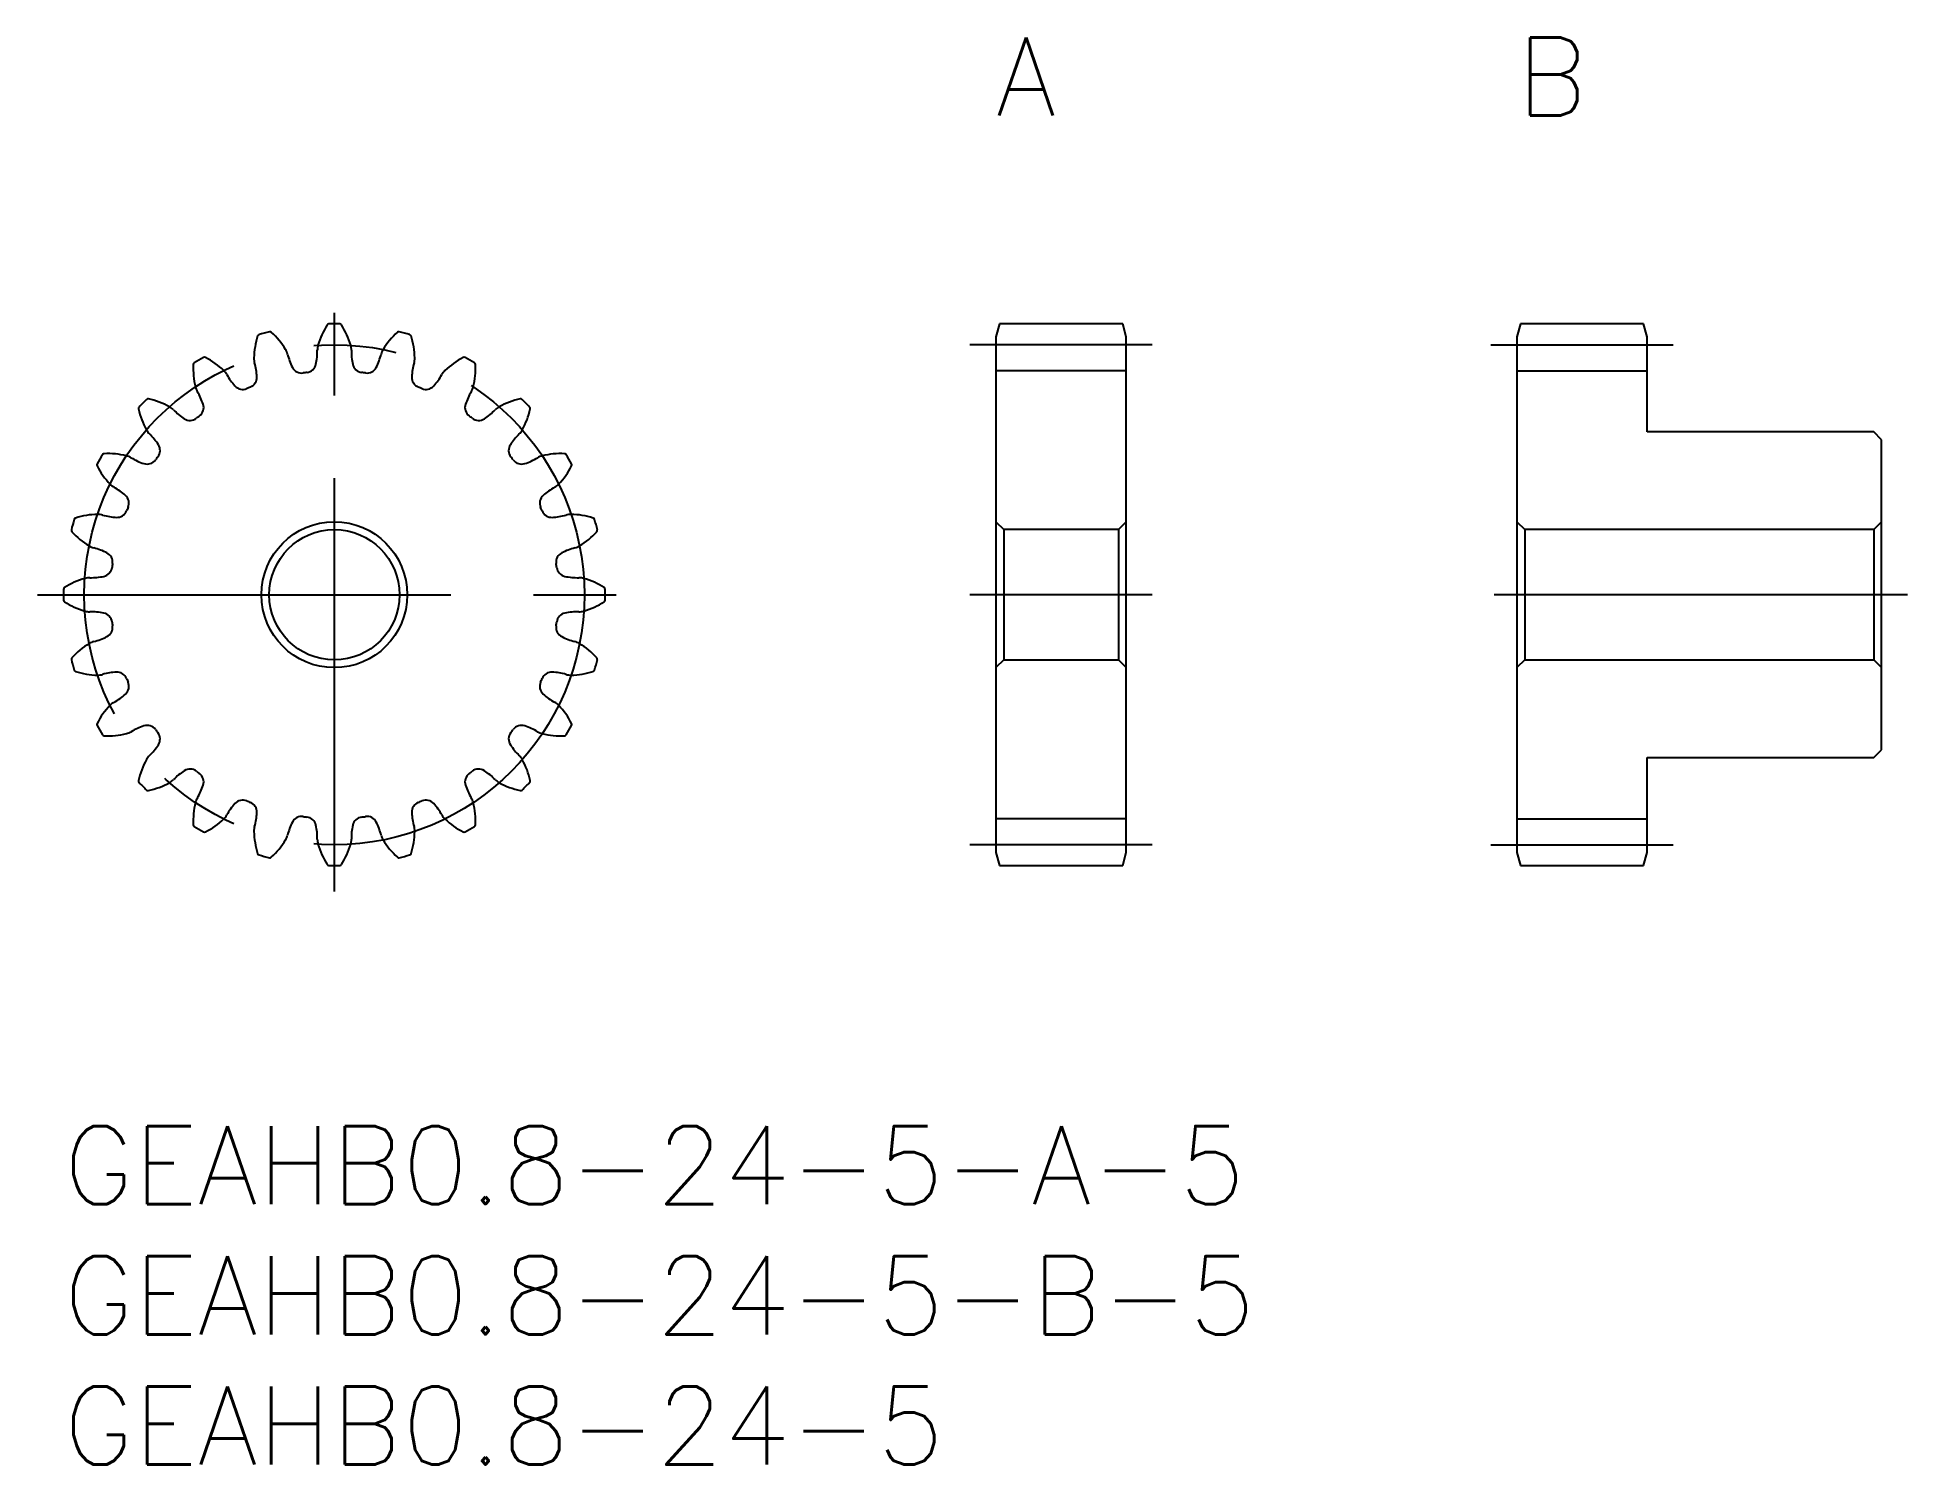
# Model space of a CAD drawing. Extents: x -1 to 70.8, y -13 to 41.8.
import ezdxf

# ---------------------------------------------------------------- set-up
doc = ezdxf.new("R2010")
doc.units = 0
doc.header["$LTSCALE"] = 0.5
doc.linetypes.add('CENTER', pattern=[50.8, 31.75, -6.35, 6.35, -6.35])
for name, color, linetype in [('MSM_CENTER', 1, 'CENTER'), ('MSM_CONTINUOUS', 7, 'CONTINUOUS'), ('MSM_PART_NUMBER', 7, 'CONTINUOUS')]:
    doc.layers.add(name, color=color, linetype=linetype)
doc.styles.get("Standard").update_dxf_attribs({"font": 'txt.shx', "height": 1, "bigfont": 'bigfont.shx'})

# ---------------------------------------------------------------- blocks, each defined once
blk = doc.blocks.new('*U3')
at = {"layer": 'MSM_PART_NUMBER'}
blk.add_text('A', height=3, dxfattribs=at).set_placement((35.8, 38.8))
blk = doc.blocks.new('*U4')
at = {"layer": 'MSM_PART_NUMBER'}
blk.add_text('B', height=3, dxfattribs=at).set_placement((55.8, 38.8))
blk = doc.blocks.new('*U5')
at = {"layer": 'MSM_PART_NUMBER'}
blk.add_text('GEAHB0.8-24-5-A-5', height=3, dxfattribs=at).set_placement((0, -3))
blk = doc.blocks.new('*U6')
at = {"layer": 'MSM_PART_NUMBER'}
blk.add_text('GEAHB0.8-24-5-B-5', height=3, dxfattribs=at).set_placement((0, -8))
blk = doc.blocks.new('*U7')
at = {"layer": 'MSM_PART_NUMBER'}
blk.add_text('GEAHB0.8-24-5', height=3, dxfattribs=at).set_placement((0, -13))

msp = doc.modelspace()

# ---------------------------------------------------------------- linework, layer by layer
at = {"layer": 'MSM_CENTER'}
for p, q in [((10.4, 9), (10.4, 31.8)), ((41.8, 30), (34.8, 30)), ((54.8, 30), (61.8, 30)), ((-1, 20.4), (21.8, 20.4)), ((41.8, 20.4), (34.8, 20.4)), ((70.8, 20.4), (54.8, 20.4)), ((41.8, 10.8), (34.8, 10.8)), ((54.8, 10.8), (61.8, 10.8))]:
    msp.add_line(p, q, dxfattribs=at)
msp.add_circle((10.4, 20.4), 9.6, dxfattribs=at)
at = {"layer": 'MSM_CONTINUOUS'}
for p, q in [((35.934, 30.8), (35.8, 30.3)), ((35.8, 30.3), (35.8, 10.5)), ((40.666, 30.8), (35.934, 30.8)), ((40.8, 30.3), (40.666, 30.8)), ((40.8, 10.5), (40.8, 30.3)), ((55.934, 30.8), (55.8, 30.3)), ((55.8, 30.3), (55.8, 10.5)), ((60.666, 30.8), (55.934, 30.8)), ((60.8, 30.3), (60.666, 30.8)), ((60.8, 26.65), (60.8, 30.3)), ((40.8, 29), (35.8, 29)), ((55.8, 29), (60.8, 29)), ((69.5, 26.65), (60.8, 26.65)), ((69.8, 26.35), (69.5, 26.65)), ((69.8, 14.45), (69.8, 26.35)), ((35.8, 23.2), (36.1, 22.9)), ((40.5, 22.9), (40.8, 23.2)), ((55.8, 23.2), (56.1, 22.9)), ((69.5, 22.9), (69.8, 23.2)), ((36.1, 22.9), (36.1, 17.9)), ((40.5, 22.9), (36.1, 22.9)), ((40.5, 22.9), (40.5, 17.9)), ((56.1, 22.9), (56.1, 17.9)), ((69.5, 22.9), (56.1, 22.9)), ((69.5, 22.9), (69.5, 17.9)), ((36.1, 17.9), (35.8, 17.6)), ((36.1, 17.9), (40.5, 17.9)), ((40.8, 17.6), (40.5, 17.9)), ((56.1, 17.9), (55.8, 17.6)), ((56.1, 17.9), (69.5, 17.9)), ((69.8, 17.6), (69.5, 17.9)), ((69.5, 14.15), (69.8, 14.45)), ((60.8, 10.5), (60.8, 14.15)), ((60.8, 14.15), (69.5, 14.15)), ((40.8, 11.8), (35.8, 11.8)), ((55.8, 11.8), (60.8, 11.8)), ((35.8, 10.5), (35.934, 10)), ((40.666, 10), (40.8, 10.5)), ((55.8, 10.5), (55.934, 10)), ((60.666, 10), (60.8, 10.5)), ((35.934, 10), (40.666, 10)), ((55.934, 10), (60.666, 10))]:
    msp.add_line(p, q, dxfattribs=at)
for radius in [2.8, 2.5]:
    msp.add_circle((10.4, 20.4), radius, dxfattribs=at)
for centre, radius, start, end in [((10.313, 29.425), 3, 162.28808, 178.75), ((7.532, 30.313), 0.08, 106.13602, 162.28811), ((10.4, 20.4), 10.4, 103.86398, 106.13602), ((7.927, 30.419), 0.08, 47.71192, 103.86398), ((5.962, 28.259), 3, 31.25, 47.71192), ((12.652, 29.14), 3, 147.28808, 163.75), ((10.195, 30.718), 0.08, 91.13602, 147.2881), ((10.4, 20.4), 10.4, 88.86398, 91.13602), ((10.605, 30.718), 0.08, 32.71192, 88.86398), ((8.148, 29.14), 3, 16.25, 32.71192), ((14.838, 28.259), 3, 132.28808, 148.75), ((12.873, 30.419), 0.08, 76.13602, 132.28811), ((10.4, 20.4), 10.4, 73.86398, 76.13602), ((13.268, 30.313), 0.08, 17.71192, 73.86396), ((10.487, 29.425), 3, 1.25, 17.71192), ((10.4, 20.4), 10.4, 118.86398, 121.13602), ((5.418, 29.438), 0.08, 62.71192, 118.86398), ((4.079, 26.843), 3, 46.25, 62.71192), ((7.968, 29.476), 0.654, 178.74999, 195.99472), ((7.968, 29.476), 0.654, 14.00528, 31.25), ((10.931, 30.218), 2.4, 194.07012, 206.92345), ((7.346, 29.746), 2.4, 348.07655, 0.92988), ((10.4, 29.796), 0.654, 163.75, 180.99472), ((10.4, 29.796), 0.654, 359.00528, 16.25), ((13.454, 29.746), 2.4, 179.07012, 191.92345), ((9.869, 30.218), 2.4, 333.07655, 345.92988), ((12.832, 29.476), 0.654, 148.74999, 165.99472), ((12.832, 29.476), 0.654, 344.00528, 1.25), ((16.721, 26.843), 3, 117.28808, 133.75), ((15.382, 29.438), 0.08, 61.13602, 117.28811), ((10.4, 20.4), 10.4, 58.86398, 61.13602), ((7.981, 29.095), 3, 177.28808, 193.75), ((5.064, 29.233), 0.08, 121.13602, 177.28811), ((5.702, 28.538), 0.654, 29.00528, 46.25), ((8.371, 30.021), 2.4, 209.07012, 221.92345), ((7.029, 28.745), 0.4, 291.99941, 3.07656), ((5.032, 28.637), 2.4, 3.07655, 15.92988), ((9.147, 29.312), 0.4, 206.92344, 278.00058), ((10.4, 20.4), 8.6, 96.99942, 98.00058), ((9.303, 29.333), 0.4, 276.99941, 348.07656), ((11.497, 29.333), 0.4, 191.92345, 263.00058), ((10.4, 20.4), 8.6, 81.99942, 83.00058), ((11.653, 29.312), 0.4, 261.99943, 333.07656), ((13.771, 28.745), 0.4, 176.92344, 248.00058), ((15.768, 28.637), 2.4, 164.07012, 176.92345), ((12.429, 30.021), 2.4, 318.07655, 330.92988), ((15.098, 28.538), 0.654, 133.74999, 150.99472), ((12.819, 29.095), 3, 346.25, 2.71192), ((15.736, 29.233), 0.08, 2.71192, 58.86396), ((5.702, 28.538), 0.654, 193.75, 210.99472), ((3.082, 26.967), 2.4, 18.07655, 30.92988), ((6.883, 28.685), 0.4, 221.92344, 293.00058), ((10.4, 20.4), 8.6, 111.99942, 113.00058), ((10.4, 20.4), 8.6, 66.99942, 68.00058), ((13.917, 28.685), 0.4, 246.99941, 318.07656), ((17.718, 26.967), 2.4, 149.07012, 161.92345), ((15.098, 28.538), 0.654, 329.00528, 346.25), ((2.959, 27.551), 0.08, 136.13602, 192.28811), ((5.813, 28.173), 3, 192.28808, 208.75), ((10.4, 20.4), 10.4, 133.86398, 136.13602), ((3.249, 27.841), 0.08, 77.71192, 133.86398), ((2.627, 24.987), 3, 61.25, 77.71192), ((3.756, 27.044), 0.654, 44.00528, 61.25), ((5.95, 29.168), 2.4, 224.07012, 236.92345), ((4.984, 27.588), 0.4, 306.99941, 18.07656), ((15.816, 27.588), 0.4, 161.92344, 233.00058), ((14.85, 29.168), 2.4, 303.07655, 315.92988), ((17.044, 27.044), 0.654, 118.74999, 135.99472), ((18.173, 24.987), 3, 102.28808, 118.75), ((17.551, 27.841), 0.08, 46.13602, 102.28811), ((10.4, 20.4), 10.4, 43.86398, 46.13602), ((14.987, 28.173), 3, 331.25, 347.71192), ((17.841, 27.551), 0.08, 347.71192, 43.86396), ((3.756, 27.044), 0.654, 208.75, 225.99472), ((1.632, 24.85), 2.4, 33.07655, 45.92988), ((4.859, 27.492), 0.4, 236.92344, 308.00058), ((10.4, 20.4), 8.6, 126.99942, 128.00058), ((10.4, 20.4), 8.6, 51.99942, 53.00058), ((15.941, 27.492), 0.4, 231.99941, 303.07656), ((19.168, 24.85), 2.4, 134.07012, 146.92345), ((17.044, 27.044), 0.654, 314.00528, 331.25), ((3.308, 25.941), 0.4, 321.99941, 33.07656), ((17.492, 25.941), 0.4, 146.92344, 218.00058), ((1.362, 25.382), 0.08, 151.13602, 207.28811), ((3.957, 26.721), 3, 207.28808, 223.75), ((10.4, 20.4), 10.4, 148.86398, 151.13602), ((1.567, 25.736), 0.08, 92.71192, 148.86398), ((1.705, 22.819), 3, 76.25, 92.71192), ((2.262, 25.098), 0.654, 59.00528, 76.25), ((3.833, 27.718), 2.4, 239.07012, 251.92345), ((3.212, 25.816), 0.4, 251.92344, 323.00058), ((10.4, 20.4), 8.6, 141.99942, 143.00058), ((10.4, 20.4), 8.6, 36.99942, 38.00058), ((17.588, 25.816), 0.4, 216.99941, 288.07656), ((16.967, 27.718), 2.4, 288.07655, 300.92988), ((18.538, 25.098), 0.654, 103.74999, 120.99472), ((19.095, 22.819), 3, 87.28808, 103.75), ((16.843, 26.721), 3, 316.25, 332.71192), ((19.233, 25.736), 0.08, 31.13602, 87.28811), ((10.4, 20.4), 10.4, 28.86398, 31.13602), ((19.438, 25.382), 0.08, 332.71192, 28.86396), ((2.262, 25.098), 0.654, 223.75, 240.99472), ((0.779, 22.429), 2.4, 48.07655, 60.92988), ((20.021, 22.429), 2.4, 119.07012, 131.92345), ((18.538, 25.098), 0.654, 299.00528, 316.25), ((2.115, 23.917), 0.4, 336.99941, 48.07656), ((10.4, 20.4), 8.6, 156.99942, 158.00058), ((18.685, 23.917), 0.4, 131.92344, 203.00058), ((10.4, 20.4), 8.6, 21.99942, 23.00058), ((10.4, 20.4), 10.4, 163.86398, 166.13602), ((0.487, 23.268), 0.08, 107.71192, 163.86398), ((1.375, 20.487), 3, 91.25, 107.71192), ((1.324, 22.832), 0.654, 74.00528, 91.25), ((2.163, 25.768), 2.4, 254.07012, 266.92345), ((2.055, 23.771), 0.4, 266.92344, 338.00058), ((18.745, 23.771), 0.4, 201.99941, 273.07656), ((18.637, 25.768), 2.4, 273.07655, 285.92988), ((19.476, 22.832), 0.654, 88.74999, 105.99472), ((19.425, 20.487), 3, 72.28808, 88.75), ((20.313, 23.268), 0.08, 16.13602, 72.28811), ((10.4, 20.4), 10.4, 13.86398, 16.13602), ((0.381, 22.873), 0.08, 166.13602, 222.2881), ((2.541, 24.838), 3, 222.28808, 238.75), ((1.324, 22.832), 0.654, 238.75, 255.99472), ((19.476, 22.832), 0.654, 284.00528, 301.25), ((18.259, 24.838), 3, 301.25, 317.71192), ((20.419, 22.873), 0.08, 317.71192, 13.86396), ((0.582, 19.869), 2.4, 63.07655, 75.92988), ((1.488, 21.653), 0.4, 351.99941, 63.07654), ((10.4, 20.4), 8.6, 171.99942, 173.00058), ((19.312, 21.653), 0.4, 116.92344, 188.00058), ((10.4, 20.4), 8.6, 6.99942, 8.00058), ((20.218, 19.869), 2.4, 104.07012, 116.92345), ((1.66, 18.148), 3, 106.25, 122.71192), ((1.004, 20.4), 0.654, 89.00528, 106.25), ((1.054, 23.454), 2.4, 269.07012, 281.92345), ((1.467, 21.497), 0.4, 281.92344, 353.00058), ((19.333, 21.497), 0.4, 186.99941, 258.07656), ((19.746, 23.454), 2.4, 258.07655, 270.92988), ((19.796, 20.4), 0.654, 73.74999, 90.99472), ((19.14, 18.148), 3, 57.28808, 73.75), ((10.4, 20.4), 10.4, 178.86398, 181.13602), ((0.082, 20.605), 0.08, 122.71192, 178.86399), ((0.082, 20.195), 0.08, 181.13602, 237.2881), ((1.66, 22.652), 3, 237.28808, 253.75), ((19.14, 22.652), 3, 286.25, 302.71192), ((20.718, 20.605), 0.08, 1.13602, 57.28811), ((20.718, 20.195), 0.08, 302.71192, 358.86396), ((10.4, 20.4), 10.4, 358.86398, 1.13602), ((1.004, 20.4), 0.654, 253.75, 270.99472), ((1.054, 17.346), 2.4, 78.07655, 90.92988), ((1.467, 19.303), 0.4, 6.99941, 78.07654), ((19.333, 19.303), 0.4, 101.92344, 173.00058), ((19.746, 17.346), 2.4, 89.07012, 101.92345), ((19.796, 20.4), 0.654, 269.00528, 286.25), ((0.582, 20.931), 2.4, 284.07012, 296.92345), ((1.488, 19.147), 0.4, 296.92344, 8.00058), ((10.4, 20.4), 8.6, 186.99942, 188.00058), ((19.312, 19.147), 0.4, 171.99941, 243.07656), ((10.4, 20.4), 8.6, 351.99942, 353.00058), ((20.218, 20.931), 2.4, 243.07655, 255.92988), ((0.381, 17.927), 0.08, 137.71192, 193.86399), ((2.541, 15.962), 3, 121.25, 137.71192), ((1.324, 17.968), 0.654, 104.00528, 121.25), ((19.476, 17.968), 0.654, 58.74999, 75.99472), ((18.259, 15.962), 3, 42.28808, 58.75), ((20.419, 17.927), 0.08, 346.13602, 42.28811), ((10.4, 20.4), 10.4, 193.86398, 196.13602), ((0.487, 17.532), 0.08, 196.13602, 252.2881), ((1.375, 20.313), 3, 252.28808, 268.75), ((1.324, 17.968), 0.654, 268.75, 285.99472), ((2.163, 15.032), 2.4, 93.07655, 105.92988), ((2.055, 17.029), 0.4, 21.99941, 93.07656), ((18.745, 17.029), 0.4, 86.92344, 158.00058), ((18.637, 15.032), 2.4, 74.07012, 86.92345), ((19.476, 17.968), 0.654, 254.00528, 271.25), ((19.425, 20.313), 3, 271.25, 287.71192), ((20.313, 17.532), 0.08, 287.71192, 343.86396), ((10.4, 20.4), 10.4, 343.86398, 346.13602), ((0.779, 18.371), 2.4, 299.07012, 311.92345), ((2.115, 16.883), 0.4, 311.92344, 23.00058), ((10.4, 20.4), 8.6, 201.99942, 203.00058), ((18.685, 16.883), 0.4, 156.99941, 228.07656), ((10.4, 20.4), 8.6, 336.99942, 338.00058), ((20.021, 18.371), 2.4, 228.07655, 240.92988), ((3.957, 14.079), 3, 136.25, 152.71192), ((2.262, 15.702), 0.654, 119.00528, 136.25), ((18.538, 15.702), 0.654, 43.74999, 60.99472), ((16.843, 14.079), 3, 27.28808, 43.75), ((1.362, 15.418), 0.08, 152.71192, 208.86399), ((10.4, 20.4), 10.4, 208.86398, 211.13602), ((2.262, 15.702), 0.654, 283.75, 300.99472), ((3.833, 13.082), 2.4, 108.07655, 120.92988), ((3.212, 14.984), 0.4, 36.99941, 108.07656), ((10.4, 20.4), 8.6, 216.99942, 218.00058), ((3.308, 14.859), 0.4, 326.92344, 38.00058), ((17.492, 14.859), 0.4, 141.99941, 213.07654), ((10.4, 20.4), 8.6, 321.99942, 323.00058), ((17.588, 14.984), 0.4, 71.92344, 143.00058), ((16.967, 13.082), 2.4, 59.07012, 71.92345), ((18.538, 15.702), 0.654, 239.00528, 256.25), ((10.4, 20.4), 10.4, 328.86398, 331.13602), ((19.438, 15.418), 0.08, 331.13602, 27.28811), ((1.567, 15.064), 0.08, 211.13602, 267.2881), ((1.705, 17.981), 3, 267.28808, 283.75), ((1.632, 15.95), 2.4, 314.07012, 326.92345), ((19.168, 15.95), 2.4, 213.07655, 225.92988), ((19.095, 17.981), 3, 256.25, 272.71192), ((19.233, 15.064), 0.08, 272.71192, 328.86396), ((5.813, 12.627), 3, 151.25, 167.71192), ((3.756, 13.756), 0.654, 134.00528, 151.25), ((5.95, 11.632), 2.4, 123.07655, 135.92988), ((4.859, 13.308), 0.4, 51.99941, 123.07656), ((15.941, 13.308), 0.4, 56.92344, 128.00058), ((14.85, 11.632), 2.4, 44.07012, 56.92345), ((17.044, 13.756), 0.654, 28.74999, 45.99472), ((14.987, 12.627), 3, 12.28808, 28.75), ((2.959, 13.249), 0.08, 167.71192, 223.86397), ((10.4, 20.4), 10.4, 223.86398, 226.13602), ((2.627, 15.813), 3, 282.28808, 298.75), ((3.756, 13.756), 0.654, 298.75, 315.99472), ((10.4, 20.4), 8.6, 231.99942, 233.00058), ((3.082, 13.833), 2.4, 329.07012, 341.92345), ((4.984, 13.212), 0.4, 341.92344, 53.00058), ((15.816, 13.212), 0.4, 126.99941, 198.07656), ((17.718, 13.833), 2.4, 198.07655, 210.92988), ((10.4, 20.4), 8.6, 306.99942, 308.00058), ((17.044, 13.756), 0.654, 224.00528, 241.25), ((18.173, 15.813), 3, 241.25, 257.71192), ((10.4, 20.4), 10.4, 313.86398, 316.13602), ((17.841, 13.249), 0.08, 316.13602, 12.28811), ((3.249, 12.959), 0.08, 226.13602, 282.2881), ((7.981, 11.705), 3, 166.25, 182.71192), ((5.702, 12.262), 0.654, 149.00528, 166.25), ((8.371, 10.779), 2.4, 138.07655, 150.92988), ((6.883, 12.115), 0.4, 66.99941, 138.07654), ((10.4, 20.4), 8.6, 246.99942, 248.00058), ((7.029, 12.055), 0.4, 356.92344, 68.00058), ((13.771, 12.055), 0.4, 111.99943, 183.07656), ((10.4, 20.4), 8.6, 291.99942, 293.00058), ((13.917, 12.115), 0.4, 41.92344, 113.00058), ((12.429, 10.779), 2.4, 29.07012, 41.92345), ((15.098, 12.262), 0.654, 13.74999, 30.99472), ((12.819, 11.705), 3, 357.28808, 13.75), ((17.551, 12.959), 0.08, 257.71192, 313.86396), ((5.064, 11.567), 0.08, 182.71192, 238.86397), ((10.4, 20.4), 10.4, 238.86398, 241.13602), ((4.079, 13.957), 3, 297.28808, 313.75), ((5.702, 12.262), 0.654, 313.74999, 330.99472), ((7.968, 11.324), 0.654, 164.00528, 181.25), ((5.032, 12.163), 2.4, 344.07012, 356.92345), ((10.931, 10.582), 2.4, 153.07655, 165.92988), ((9.147, 11.488), 0.4, 81.99941, 153.07656), ((10.4, 20.4), 8.6, 261.99942, 263.00058), ((9.303, 11.467), 0.4, 11.92344, 83.00058), ((7.346, 11.054), 2.4, 359.07012, 11.92345), ((13.454, 11.054), 2.4, 168.07655, 180.92988), ((11.497, 11.467), 0.4, 96.99941, 168.07654), ((10.4, 20.4), 8.6, 276.99942, 278.00058), ((11.653, 11.488), 0.4, 26.92344, 98.00058), ((9.869, 10.582), 2.4, 14.07012, 26.92345), ((15.768, 12.163), 2.4, 183.07655, 195.92988), ((12.832, 11.324), 0.654, 358.74999, 15.99472), ((15.098, 12.262), 0.654, 209.00528, 226.25), ((16.721, 13.957), 3, 226.25, 242.71192), ((10.4, 20.4), 10.4, 298.86398, 301.13602), ((15.736, 11.567), 0.08, 301.13602, 357.28811), ((5.418, 11.362), 0.08, 241.13602, 297.28811), ((10.313, 11.375), 3, 181.25, 197.71192), ((5.962, 12.541), 3, 312.28808, 328.75), ((7.968, 11.324), 0.654, 328.74999, 345.99472), ((10.4, 11.004), 0.654, 179.00528, 196.25), ((12.652, 11.66), 3, 196.25, 212.71192), ((8.148, 11.66), 3, 327.28808, 343.75), ((10.4, 11.004), 0.654, 343.74999, 0.99472), ((12.832, 11.324), 0.654, 194.00528, 211.25), ((14.838, 12.541), 3, 211.25, 227.71192), ((10.487, 11.375), 3, 342.28808, 358.75), ((15.382, 11.362), 0.08, 242.71192, 298.864), ((7.532, 10.487), 0.08, 197.71192, 253.86396), ((10.4, 20.4), 10.4, 253.86398, 256.13602), ((7.927, 10.381), 0.08, 256.13602, 312.28811), ((12.873, 10.381), 0.08, 227.71192, 283.86396), ((10.4, 20.4), 10.4, 283.86398, 286.13602), ((13.268, 10.487), 0.08, 286.13602, 342.28811), ((10.195, 10.082), 0.08, 212.71192, 268.86396), ((10.4, 20.4), 10.4, 268.86398, 271.13602), ((10.605, 10.082), 0.08, 271.13602, 327.28811)]:
    msp.add_arc(centre, radius, start, end, dxfattribs=at)

# ---------------------------------------------------------------- block references
for name in ['*U3', '*U4', '*U5', '*U6', '*U7']:
    msp.add_blockref(name, (0, 0), dxfattribs=at)

doc.saveas('drawing.dxf')
